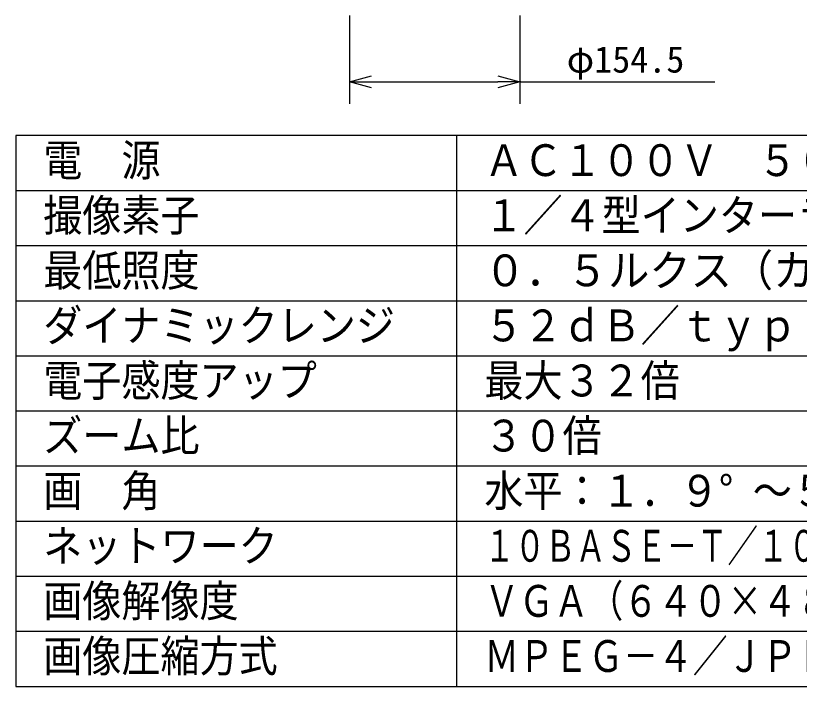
# Model space of a CAD drawing. Units: millimetres, scale not verified. Extents: x -63 to 63, y -57 to 57.
# Drawn here: x -62.5 to 8.6, y -56.5 to 4.4 of the extents above; entities that cross this region are included whole.
import ezdxf
from ezdxf.enums import TextEntityAlignment as Align

# ---------------------------------------------------------------- set-up
doc = ezdxf.new("R2010")
doc.units = ezdxf.units.MM
doc.header["$LTSCALE"] = 0.190236
doc.header["$PDMODE"] = 32
doc.header["$PDSIZE"] = 0.0951
for name, color, linetype in [('0-0_MOJI1', 2, 'Continuous'), ('0-3_WAKU', 1, 'Continuous'), ('0-4_SUNPO', 3, 'Continuous'), ('0-5_Defpoints', 7, 'Continuous')]:
    doc.layers.add(name, color=color, linetype=linetype)
doc.styles.add('ＭＳ ゴシック', font='')
doc.styles.get('ＭＳ ゴシック').set_extended_font_data('MS Gothic')

# ---------------------------------------------------------------- blocks, each defined once
blk = doc.blocks.new('_OPEN30')
at = {"layer": '0-3_WAKU', "color": 7}
blk.add_line((0, 0), (-1, 0), dxfattribs=at)
blk.add_lwpolyline([(-1, 0.26795), (0, 0), (-1, -0.26795)], dxfattribs=at)

msp = doc.modelspace()

# ---------------------------------------------------------------- linework, layer by layer
at = {"layer": '0-3_WAKU', "color": 4}
for p, q in [((62.5001, -6.5), (-62.5001, -6.5)), ((-62.5001, -6.5), (-62.5001, -56.5001)), ((-22.5, -56.5001), (-22.5, -6.5)), ((-62.5001, -56.5001), (62.5001, -56.5001))]:
    msp.add_line(p, q, dxfattribs=at)
at = {"layer": '0-3_WAKU'}
for p, q in [((-62.5001, -11.5), (62.5001, -11.5)), ((-62.5001, -16.5), (62.5001, -16.5)), ((-62.5001, -21.5), (62.5001, -21.5)), ((-62.5001, -26.5), (62.5001, -26.5)), ((-62.5001, -31.5001), (62.5001, -31.5001)), ((-62.5001, -36.5001), (62.5001, -36.5001)), ((-62.5001, -41.5001), (62.5001, -41.5001)), ((-62.5001, -46.5001), (62.5001, -46.5001)), ((-62.5001, -51.5001), (62.5001, -51.5001))]:
    msp.add_line(p, q, dxfattribs=at)
at = {"layer": '0-4_SUNPO'}
for p, q in [((-32.2195, 4.372), (-32.2195, -3.628)), ((-16.7694, 4.372), (-16.7694, -3.628)), ((-30.2194, -1.628), (-18.7694, -1.628)), ((-16.7694, -1.628), (0.8973, -1.628))]:
    msp.add_line(p, q, dxfattribs=at)
at = {"layer": '0-5_Defpoints'}
msp.add_point((-16.7694, -1.628), dxfattribs=at)

# ---------------------------------------------------------------- block references
at = {"layer": '0-4_SUNPO', "xscale": 2, "yscale": 2, "rotation": 180}
msp.add_blockref('_OPEN30', (-32.2195, -1.628), dxfattribs=at)
at = {"layer": '0-4_SUNPO', "xscale": 2, "yscale": 2}
msp.add_blockref('_OPEN30', (-16.7694, -1.628), dxfattribs=at)

# ---------------------------------------------------------------- texts
at = {"layer": '0-0_MOJI1', "style": 'ＭＳ ゴシック'}
for s, width, p in [('電\u3000源', 0.9, (-60.0001, -11.0551)), ('ＡＣ１００Ｖ\u3000５０／６０Ｈｚ\u3000１５Ｗ', 0.9, (-20, -11.0551)), ('撮像素子', 0.9, (-60.0001, -16.0551)), ('１／４型インターライン転送方式ＣＣＤ', 0.9, (-20, -16.0551)), ('最低照度', 0.9, (-60.0001, -21.0552)), ('０．５ルクス（カラー)\u3000０．０４ルクス（白黒)', 0.95, (-20, -21.0552)), ('ダイナミックレンジ', 0.9, (-60.0001, -26.0552)), ('５２ｄＢ／ｔｙｐ', 0.9, (-20, -26.0552)), ('電子感度アップ', 0.9, (-60.0001, -31.0552)), ('最大３２倍', 0.9, (-20, -31.0552)), ('ズーム比', 0.9, (-60.0001, -36.0552)), ('３０倍', 0.9, (-20, -36.0552)), ('画\u3000角', 0.9, (-60.0001, -41.0552)), ('水平：１．９° ～５２°垂直：１．４° ～４０°', 0.9, (-20, -41.0552)), ('１０ＢＡＳＥ－Ｔ／１００ＢＡＳＥ－ＴＸ、ＲＪ４５コネクター', 0.7, (-20, -46.0552)), ('ネットワーク', 0.9, (-60.0001, -46.0552)), ('画像解像度', 0.9, (-60.0001, -51.0552)), ('ＶＧＡ（６４０×４８０)／ＱＶＧＡ（３２０×２４０）', 0.8, (-20, -51.0552)), ('画像圧縮方式', 0.9, (-60.0001, -56.0552)), ('ＭＰＥＧ－４／ＪＰＥＧ   デュアルエンコーディング', 0.8, (-20, -56.0552))]:
    msp.add_text(s, height=2.887, dxfattribs=dict(at, width=width)).set_placement(p, align=Align.BOTTOM_LEFT)
at = {"layer": '0-4_SUNPO', "style": 'ＭＳ ゴシック'}
msp.add_text('φ154.5', height=2.405, dxfattribs=at).set_placement((-12.5299, -1.5184), align=Align.BOTTOM_LEFT)

doc.saveas('drawing.dxf')
